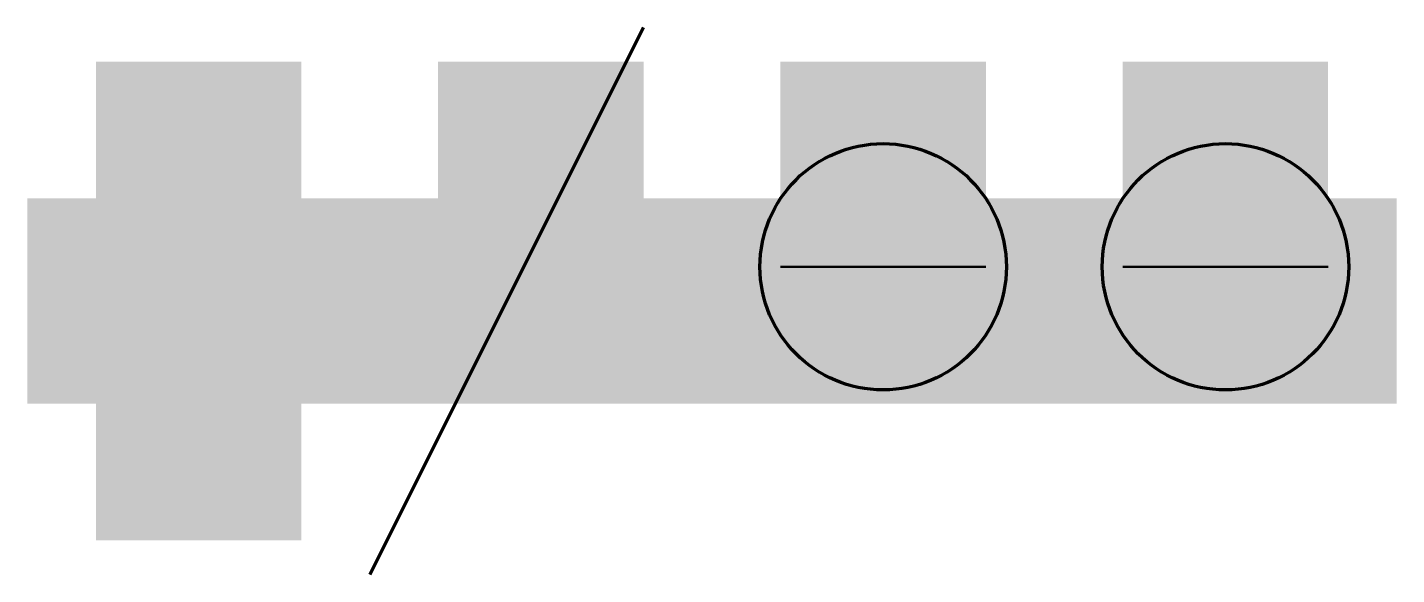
# Model space of a CAD drawing. Header units: millimetres. Extents: x 0 to 200, y 20 to 100.
import ezdxf

# ---------------------------------------------------------------- set-up
doc = ezdxf.new("R2010")
doc.units = ezdxf.units.MM
doc.layers.add('BACK', color=1, linetype='Continuous')
doc.layers.add('CLEAR', color=4, linetype='Continuous')
doc.layers.add('GLASS', color=3, linetype='Continuous', lineweight=100, transparency=0.5)

# ---------------------------------------------------------------- blocks, each defined once
blk = doc.blocks.new('PANE')
at = {"transparency": 16777216}
blk.add_hatch(color=6, dxfattribs=at).paths.add_polyline_path([(0, 0), (30, 0), (30, 30), (0, 30)])
at = {"color": 7, "lineweight": 50, "transparency": 33554687}
blk.add_line((0, 15), (30, 15), dxfattribs=at)
at = {"lineweight": 70}
blk.add_circle((15, 15), 18, dxfattribs=at)

msp = doc.modelspace()

# ---------------------------------------------------------------- hatches: boundary and pattern name
at = {"layer": 'BACK'}
msp.add_hatch(color=256, dxfattribs=at).paths.add_polyline_path([(0, 45), (200, 45), (200, 75), (0, 75)])
at = {"layer": 'CLEAR', "transparency": 33554687}
msp.add_hatch(color=5, dxfattribs=at).paths.add_polyline_path([(10, 65), (40, 65), (40, 95), (10, 95)])
at = {"layer": 'CLEAR', "transparency": 33554610}
msp.add_hatch(color=5, dxfattribs=at).paths.add_polyline_path([(60, 65), (90, 65), (90, 95), (60, 95)])
at = {"layer": 'CLEAR', "transparency": 33554534}
msp.add_hatch(color=5, dxfattribs=at).paths.add_polyline_path([(110, 65), (140, 65), (140, 95), (110, 95)])
at = {"layer": 'CLEAR', "transparency": 33554457}
msp.add_hatch(color=5, dxfattribs=at).paths.add_polyline_path([(160, 65), (190, 65), (190, 95), (160, 95)])
at = {"layer": 'GLASS'}
msp.add_hatch(color=256, dxfattribs=at).paths.add_polyline_path([(10, 25), (40, 25), (40, 55), (10, 55)])

# ---------------------------------------------------------------- linework, layer by layer
msp.add_line((50, 20), (90, 100), dxfattribs=at)

# ---------------------------------------------------------------- block references
at = {"layer": 'CLEAR'}
msp.add_blockref('PANE', (160, 50), dxfattribs=at)
at = {"layer": 'GLASS', "transparency": 33554508}
msp.add_blockref('PANE', (110, 50), dxfattribs=at)

doc.saveas('drawing.dxf')
